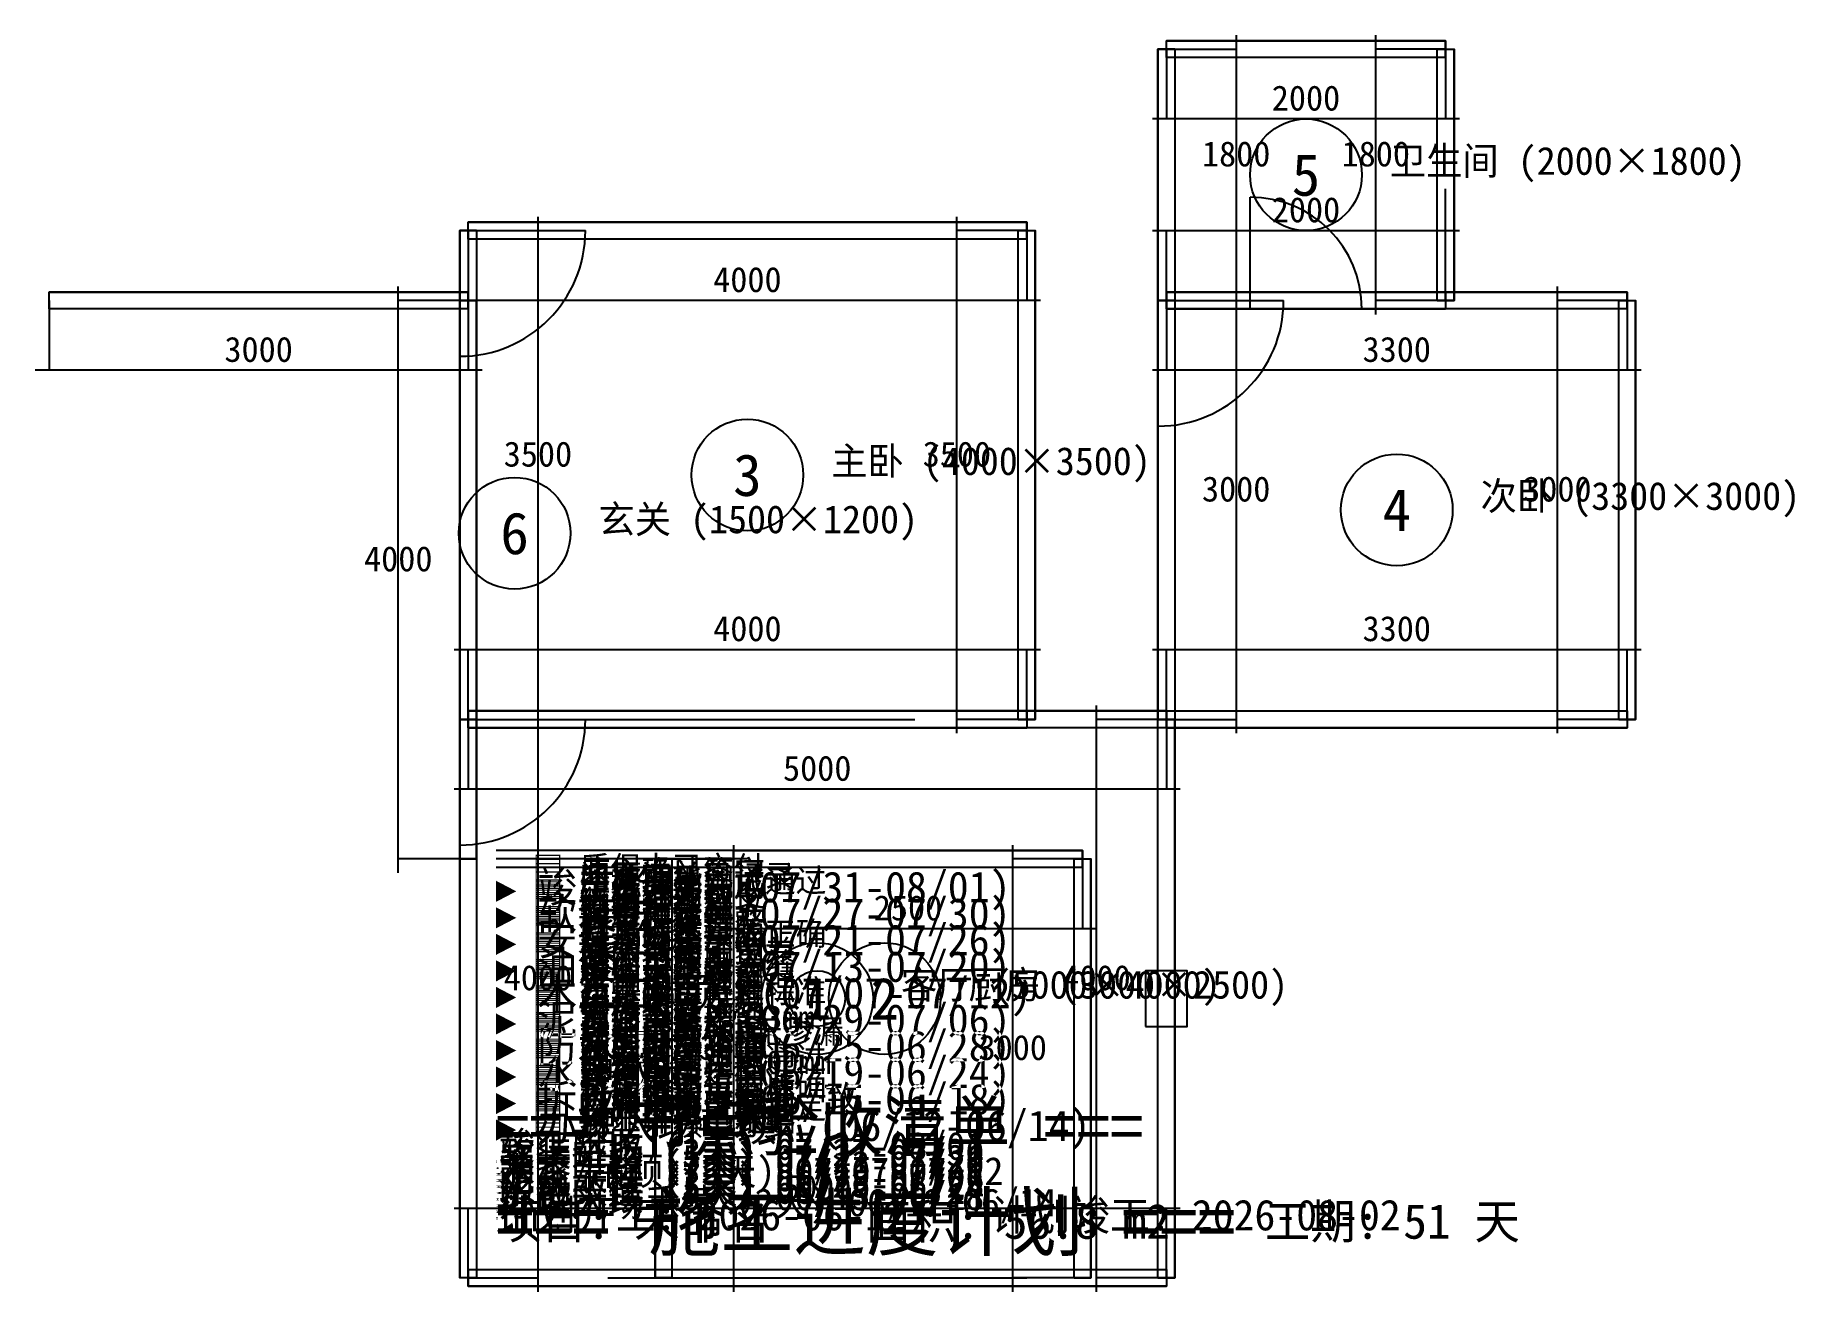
# Model space of a CAD drawing. Header units: metres. Extents: x -3100 to 9500, y -100 to 8900.
import ezdxf
from ezdxf.enums import TextEntityAlignment as Align

# ---------------------------------------------------------------- set-up
doc = ezdxf.new("R2010")
doc.units = ezdxf.units.M
for name, color, linetype in [('原始结构-墙体', 7, 'Continuous'), ('原始结构-墙填充', 7, 'Continuous'), ('原始结构-尺寸标注', 7, 'Continuous'), ('原始结构-房间标号', 7, 'Continuous'), ('原始结构-柱', 7, 'Continuous'), ('原始结构-梁', 7, 'Continuous'), ('原始结构-窗', 7, 'Continuous'), ('原始结构-门', 7, 'Continuous'), ('施工-施工说明', 7, 'Continuous'), ('施工-检查项', 7, 'Continuous'), ('施工-节点验收', 7, 'Continuous'), ('施工-进度计划', 7, 'Continuous')]:
    doc.layers.add(name, color=color, linetype=linetype)

msp = doc.modelspace()

# ---------------------------------------------------------------- linework, layer by layer
at = {"layer": '原始结构-墙体'}
for p, q in [((7000, 8860), (5000, 8860)), ((5000, 8740), (5000, 8860)), ((7000, 8740), (7000, 8860)), ((4940, 8800), (4940, 7000)), ((5060, 8800), (4940, 8800)), ((7000, 8740), (5000, 8740)), ((5060, 8800), (5060, 7000)), ((6940, 7000), (6940, 8800)), ((6940, 8800), (7060, 8800)), ((7060, 7000), (7060, 8800)), ((-60, 7500), (-60, 4000)), ((60, 7500), (-60, 7500)), ((4000, 7560), (0, 7560)), ((0, 7440), (0, 7560)), ((4000, 7440), (0, 7440)), ((60, 7500), (60, 4000)), ((3940, 4000), (3940, 7500)), ((3940, 7500), (4060, 7500)), ((4000, 7440), (4000, 7560)), ((4060, 4000), (4060, 7500)), ((0, 7060), (-3000, 7060)), ((-3000, 6940), (-3000, 7060)), ((0, 6940), (0, 7060)), ((8300, 7060), (5000, 7060)), ((5000, 6940), (5000, 7060)), ((5000, 7060), (7000, 7060)), ((5000, 7060), (5000, 6940)), ((7000, 7060), (7000, 6940)), ((8300, 6940), (8300, 7060)), ((0, 6940), (-3000, 6940)), ((-60, 3000), (-60, 7000)), ((-60, 7000), (60, 7000)), ((60, 3000), (60, 7000)), ((4940, 7000), (4940, 4000)), ((5060, 7000), (4940, 7000)), ((5060, 7000), (4940, 7000)), ((8300, 6940), (5000, 6940)), ((5000, 6940), (7000, 6940)), ((5060, 7000), (5060, 4000)), ((6940, 7000), (7060, 7000)), ((8240, 4000), (8240, 7000)), ((8240, 7000), (8360, 7000)), ((8360, 4000), (8360, 7000)), ((5000, 4060), (0, 4060)), ((0, 3940), (0, 4060)), ((0, 4060), (4000, 4060)), ((0, 4060), (0, 3940)), ((4000, 4060), (4000, 3940)), ((5000, 3940), (5000, 4060)), ((5000, 4060), (8300, 4060)), ((5000, 4060), (5000, 3940)), ((8300, 4060), (8300, 3940)), ((-60, 4000), (-60, 0)), ((60, 4000), (-60, 4000)), ((60, 4000), (-60, 4000)), ((5000, 3940), (0, 3940)), ((0, 3940), (4000, 3940)), ((60, 4000), (60, 0)), ((3940, 4000), (4060, 4000)), ((4940, 0), (4940, 4000)), ((4940, 4000), (5060, 4000)), ((5060, 4000), (4940, 4000)), ((5000, 3940), (8300, 3940)), ((5060, 0), (5060, 4000)), ((8240, 4000), (8360, 4000)), ((4400, 3060), (1900, 3060)), ((1900, 2940), (1900, 3060)), ((4400, 2940), (4400, 3060)), ((-60, 3000), (60, 3000)), ((1340, 3000), (1340, 0)), ((1460, 3000), (1340, 3000)), ((1460, 3000), (1460, 0)), ((4400, 2940), (1900, 2940)), ((4340, 0), (4340, 3000)), ((4340, 3000), (4460, 3000)), ((4460, 0), (4460, 3000)), ((60, 0), (-60, 0)), ((0, 60), (5000, 60)), ((0, 60), (0, -60)), ((1460, 0), (1340, 0)), ((4340, 0), (4460, 0)), ((4940, 0), (5060, 0)), ((5000, 60), (5000, -60)), ((0, -60), (5000, -60))]:
    msp.add_line(p, q, dxfattribs=at)
at = {"layer": '原始结构-墙填充'}
for points in [[(7000, 8740), (5000, 8740), (5000, 8860), (7000, 8860)], [(5060, 8800), (5060, 7000), (4940, 7000), (4940, 8800)], [(6940, 7000), (6940, 8800), (7060, 8800), (7060, 7000)], [(60, 7500), (60, 4000), (-60, 4000), (-60, 7500)], [(4000, 7440), (0, 7440), (0, 7560), (4000, 7560)], [(3940, 4000), (3940, 7500), (4060, 7500), (4060, 4000)], [(0, 6940), (-3000, 6940), (-3000, 7060), (0, 7060)], [(8300, 6940), (5000, 6940), (5000, 7060), (8300, 7060)], [(5000, 7060), (7000, 7060), (7000, 6940), (5000, 6940)], [(-60, 3000), (-60, 7000), (60, 7000), (60, 3000)], [(5060, 7000), (5060, 4000), (4940, 4000), (4940, 7000)], [(8240, 4000), (8240, 7000), (8360, 7000), (8360, 4000)], [(5000, 3940), (0, 3940), (0, 4060), (5000, 4060)], [(0, 4060), (4000, 4060), (4000, 3940), (0, 3940)], [(5000, 4060), (8300, 4060), (8300, 3940), (5000, 3940)], [(60, 4000), (60, 0), (-60, 0), (-60, 4000)], [(4940, 0), (4940, 4000), (5060, 4000), (5060, 0)], [(4400, 2940), (1900, 2940), (1900, 3060), (4400, 3060)], [(1460, 3000), (1460, 0), (1340, 0), (1340, 3000)], [(4340, 0), (4340, 3000), (4460, 3000), (4460, 0)], [(0, 60), (5000, 60), (5000, -60), (0, -60)]]:
    msp.add_lwpolyline(points, close=True, dxfattribs=at)
at = {"layer": '原始结构-尺寸标注'}
for p, q in [((5500, 8900), (5500, 8700)), ((6500, 8700), (6500, 8900)), ((5000, 8800), (5000, 8300)), ((5000, 8800), (5500, 8800)), ((5500, 8800), (5500, 7000)), ((7000, 8800), (6500, 8800)), ((6500, 7000), (6500, 8800)), ((7000, 8800), (7000, 8300)), ((5100, 8300), (4900, 8300)), ((7000, 8300), (5000, 8300)), ((7100, 8300), (6900, 8300)), ((500, 7600), (500, 7400)), ((3500, 7400), (3500, 7600)), ((0, 7500), (0, 7000)), ((0, 7500), (500, 7500)), ((500, 7500), (500, 4000)), ((4000, 7500), (3500, 7500)), ((3500, 4000), (3500, 7500)), ((4000, 7500), (4000, 7000)), ((4900, 7500), (5100, 7500)), ((5000, 7000), (5000, 7500)), ((5000, 7500), (7000, 7500)), ((6900, 7500), (7100, 7500)), ((7000, 7000), (7000, 7500)), ((-500, 6900), (-500, 7100)), ((5500, 7100), (5500, 6900)), ((5500, 7100), (5500, 6900)), ((6500, 6900), (6500, 7100)), ((7800, 6900), (7800, 7100)), ((-3000, 7000), (-3000, 6500)), ((0, 7000), (-500, 7000)), ((-500, 3000), (-500, 7000)), ((100, 7000), (-100, 7000)), ((4000, 7000), (0, 7000)), ((0, 7000), (0, 6500)), ((4100, 7000), (3900, 7000)), ((5000, 7000), (5000, 6500)), ((5000, 7000), (5500, 7000)), ((5000, 7000), (5500, 7000)), ((5500, 7000), (5500, 4000)), ((7000, 7000), (6500, 7000)), ((8300, 7000), (7800, 7000)), ((7800, 4000), (7800, 7000)), ((8300, 7000), (8300, 6500)), ((-2900, 6500), (-3100, 6500)), ((0, 6500), (-3000, 6500)), ((100, 6500), (-100, 6500)), ((5100, 6500), (4900, 6500)), ((8300, 6500), (5000, 6500)), ((8400, 6500), (8200, 6500)), ((-100, 4500), (100, 4500)), ((0, 4000), (0, 4500)), ((0, 4500), (4000, 4500)), ((3900, 4500), (4100, 4500)), ((4000, 4000), (4000, 4500)), ((4900, 4500), (5100, 4500)), ((5000, 4000), (5000, 4500)), ((5000, 4500), (8300, 4500)), ((8200, 4500), (8400, 4500)), ((8300, 4000), (8300, 4500)), ((500, 4100), (500, 3900)), ((500, 4100), (500, 3900)), ((3500, 3900), (3500, 4100)), ((4500, 3900), (4500, 4100)), ((5500, 4100), (5500, 3900)), ((7800, 3900), (7800, 4100)), ((0, 4000), (0, 3500)), ((0, 4000), (500, 4000)), ((0, 4000), (500, 4000)), ((500, 4000), (500, 0)), ((4000, 4000), (3500, 4000)), ((5000, 4000), (4500, 4000)), ((4500, 0), (4500, 4000)), ((5000, 4000), (5000, 3500)), ((5000, 4000), (5500, 4000)), ((8300, 4000), (7800, 4000)), ((100, 3500), (-100, 3500)), ((5000, 3500), (0, 3500)), ((5100, 3500), (4900, 3500)), ((-500, 2900), (-500, 3100)), ((1900, 3100), (1900, 2900)), ((3900, 2900), (3900, 3100)), ((0, 3000), (-500, 3000)), ((1400, 3000), (1900, 3000)), ((1900, 3000), (1900, 2500)), ((1900, 3000), (1900, 0)), ((4400, 3000), (3900, 3000)), ((3900, 0), (3900, 3000)), ((4400, 3000), (4400, 2500)), ((2000, 2500), (1800, 2500)), ((4400, 2500), (1900, 2500)), ((4500, 2500), (4300, 2500)), ((-100, 500), (100, 500)), ((0, 0), (0, 500)), ((0, 500), (5000, 500)), ((4900, 500), (5100, 500)), ((5000, 0), (5000, 500)), ((0, 0), (500, 0)), ((500, 100), (500, -100)), ((1400, 0), (1900, 0)), ((1900, 100), (1900, -100)), ((3900, -100), (3900, 100)), ((4400, 0), (3900, 0)), ((4500, -100), (4500, 100)), ((5000, 0), (4500, 0))]:
    msp.add_line(p, q, dxfattribs=at)
at = {"layer": '原始结构-房间标号'}
for centre in [(6000, 7900), (2000, 5750), (6650, 5500), (333, 5333), (2500, 2000), (2983, 2000)]:
    msp.add_circle(centre, 400, dxfattribs=at)
at = {"layer": '原始结构-柱'}
msp.add_circle((2500, 2000), 200, dxfattribs=at)
at = {"layer": '原始结构-梁'}
for points in [[(4850, 1800), (5150, 1800), (5150, 2200), (4850, 2200)], [(1350, 1300), (1650, 1300), (1650, 1700), (1350, 1700)]]:
    msp.add_lwpolyline(points, close=True, dxfattribs=at)
at = {"layer": '原始结构-窗'}
for p, q in [((6940, 7000), (6940, 7800)), ((7000, 7000), (7000, 7800)), ((7060, 7000), (7060, 7800)), ((750, 4060), (2550, 4060)), ((800, 4060), (3200, 4060)), ((750, 4000), (2550, 4000)), ((750, 3940), (2550, 3940)), ((800, 4000), (3200, 4000)), ((800, 3940), (3200, 3940)), ((2000, 3060), (200, 3060)), ((2000, 3000), (200, 3000)), ((2000, 2940), (200, 2940)), ((1000, 60), (4000, 60)), ((1000, 0), (4000, 0)), ((1000, -60), (4000, -60))]:
    msp.add_line(p, q, dxfattribs=at)
at = {"layer": '原始结构-门'}
for p, q in [((5600, 6940), (5600, 7740)), ((-60, 7500), (840, 7500)), ((4940, 7000), (5840, 7000)), ((-60, 4000), (840, 4000))]:
    msp.add_line(p, q, dxfattribs=at)
for centre, radius, start, end in [((5600, 6940), 800, 0, 90), ((-60, 7500), 900, -90, 0), ((4940, 7000), 900, -90, 0), ((-60, 4000), 900, -90, 0)]:
    msp.add_arc(centre, radius, start, end, dxfattribs=at)
at = {"layer": '施工-进度计划'}
for points in [[(200, 825), (207, 825), (207, 840), (200, 840)], [(200, 780), (223, 780), (223, 795), (200, 795)], [(200, 735), (239, 735), (239, 750), (200, 750)], [(200, 690), (254, 690), (254, 705), (200, 705)], [(200, 645), (239, 645), (239, 660), (200, 660)], [(200, 600), (254, 600), (254, 615), (200, 615)], [(200, 555), (223, 555), (223, 570), (200, 570)], [(200, 510), (239, 510), (239, 525), (200, 525)], [(200, 465), (223, 465), (223, 480), (200, 480)], [(200, 420), (215, 420), (215, 435), (200, 435)]]:
    msp.add_solid(points, dxfattribs=at)

# ---------------------------------------------------------------- texts
at = {"layer": '原始结构-尺寸标注'}
for s, p in [('2000', (6000, 8360)), ('1800', (5500, 7960)), ('1800', (6500, 7960)), ('2000', (6000, 7560)), ('4000', (2000, 7060)), ('3000', (-1500, 6560)), ('3300', (6650, 6560)), ('3500', (500, 5810)), ('3500', (3500, 5810)), ('3000', (5500, 5560)), ('3000', (7800, 5560)), ('4000', (-500, 5060)), ('4000', (2000, 4560)), ('3300', (6650, 4560)), ('5000', (2500, 3560)), ('2500', (3150, 2560)), ('4000', (500, 2060)), ('4000', (4500, 2060)), ('3000', (1900, 1560)), ('3000', (3900, 1560)), ('5000', (2500, 560))]:
    msp.add_text(s, height=180, dxfattribs=at).set_placement(p, align=Align.CENTER)
at = {"layer": '原始结构-房间标号'}
for s, p in [('卫生间 (2000×1800)', (6600, 7900)), ('主卧 (4000×3500)', (2600, 5750)), ('次卧 (3300×3000)', (7250, 5500)), ('玄关 (1500×1200)', (933, 5333)), ('客厅 (5000×4000)', (3100, 2000)), ('厨房 (3000×2500)', (3583, 2000))]:
    msp.add_text(s, height=200, dxfattribs=at).set_placement(p)
for s, p in [('5', (6000, 7750)), ('3', (2000, 5600)), ('4', (6650, 5350)), ('6', (333, 5183)), ('2', (2983, 1850)), ('1', (2500, 1850))]:
    msp.add_text(s, height=300, dxfattribs=at).set_placement(p, align=Align.CENTER)
at = {"layer": '施工-施工说明'}
for s, height, p in [('=== 节点验收清单 ===', 350, (200, 910)), ('=== 施工进度计划 ===', 400, (200, 200)), ('项目: 未命名    面积: 56.8 m2    工期: 51 天', 250, (200, 280)), ('计划开工: 2026-06-12    计划竣工: 2026-08-02', 220, (200, 340))]:
    msp.add_text(s, height=height, dxfattribs=at).set_placement(p)
at = {"layer": '施工-检查项'}
for s, p in [('  □ 质保卡已交付', (230, 2850)), ('  □ 业主确认签字', (230, 2820)), ('  □ 问题清单已记录', (230, 2790)), ('  □ 所有功能测试通过', (230, 2760)), ('  □ 全房保洁完成', (230, 2730)), ('  □ 绿植已到位', (230, 2660)), ('  □ 饰品摆放到位', (230, 2630)), ('  □ 地毯铺平整', (230, 2600)), ('  □ 窗帘挂装整齐', (230, 2570)), ('  □ 家具无磕碰', (230, 2540)), ('  □ 橱柜门板调整', (230, 2470)), ('  □ 门安装垂直', (230, 2440)), ('  □ 洁具防水打胶', (230, 2410)), ('  □ 开关插座接线正确', (230, 2380)), ('  □ 灯具安装牢固', (230, 2350)), ('  □ 成品保护到位', (230, 2280)), ('  □ 面漆均匀无色差', (230, 2250)), ('  □ 底漆已涂刷', (230, 2220)), ('  □ 阴阳角顺直', (230, 2190)), ('  □ 墙面平整无裂缝', (230, 2160)), ('  □ 柜体水平垂直', (230, 2090)), ('  □ 空调风口预留', (230, 2060)), ('  □ 灯位预留准确', (230, 2030)), ('  □ 石膏板接缝处理', (230, 2000)), ('  □ 龙骨间距符合标准', (230, 1970)), ('  □ 门槛石已安装', (230, 1900)), ('  □ 排水坡度正确', (230, 1870)), ('  □ 空鼓率≤5%', (230, 1840)), ('  □ 瓷砖留缝均匀', (230, 1810)), ('  □ 地面平整度≤3mm', (230, 1780)), ('  □ 保护层已施工', (230, 1710)), ('  □ 闭水试验48h无渗漏', (230, 1680)), ('  □ 墙角圆弧处理', (230, 1650)), ('  □ 涂刷厚度达标', (230, 1620)), ('  □ 基层处理平整', (230, 1590)), ('  □ 回路划分合理', (230, 1520)), ('  □ 水管打压测试通过', (230, 1490)), ('  □ 强弱电间距>300mm', (230, 1460)), ('  □ 线管固定牢固', (230, 1430)), ('  □ 开槽深度达标', (230, 1400)), ('  □ 拉结筋已植入', (230, 1330)), ('  □ 新砌墙体位置准确', (230, 1300)), ('  □ 垃圾已清运完毕', (230, 1270)), ('  □ 承重结构未破坏', (230, 1240)), ('  □ 拆墙位置与图纸一致', (230, 1210)), ('  □ 材料堆放区已划定', (230, 1140)), ('  □ 临时水电已接通', (230, 1110)), ('  □ 公共区域已保护', (230, 1080)), ('  □ 施工许可已张贴', (230, 1050)), ('  □ 物业手续已办妥', (230, 1020))]:
    msp.add_text(s, height=170, dxfattribs=at).set_placement(p)
at = {"layer": '施工-节点验收'}
for s, p in [('▸ 竣工验收  (07/31-08/01)', (200, 2690)), ('▸ 软装进场  (07/27-07/30)', (200, 2500)), ('▸ 安装阶段  (07/21-07/26)', (200, 2310)), ('▸ 油漆工程  (07/13-07/20)', (200, 2120)), ('▸ 木工/吊顶  (07/07-07/12)', (200, 1930)), ('▸ 泥瓦工程  (06/29-07/06)', (200, 1740)), ('▸ 防水工程  (06/25-06/28)', (200, 1550)), ('▸ 水电改造  (06/19-06/24)', (200, 1360)), ('▸ 拆改阶段  (06/15-06/18)', (200, 1170)), ('▸ 办理入场手续  (06/12-06/14)', (200, 980))]:
    msp.add_text(s, height=220, dxfattribs=at).set_placement(p)
at = {"layer": '施工-进度计划'}
for s, p in [('软装进场 (3天) 07/27-07/30', (220, 800)), ('竣工验收 (1天) 07/31-08/01', (220, 845)), ('木工/吊顶 (5天) 07/07-07/12', (220, 665)), ('油漆工程 (7天) 07/13-07/20', (220, 710)), ('安装阶段 (5天) 07/21-07/26', (220, 755)), ('泥瓦工程 (7天) 06/29-07/06', (220, 620)), ('水电改造 (5天) 06/19-06/24', (220, 530)), ('防水工程 (3天) 06/25-06/28', (220, 575)), ('拆改阶段 (3天) 06/15-06/18', (220, 485)), ('办理入场手续 (2天) 06/12-06/14', (220, 440))]:
    msp.add_text(s, height=200, dxfattribs=at).set_placement(p)

doc.saveas('drawing.dxf')
